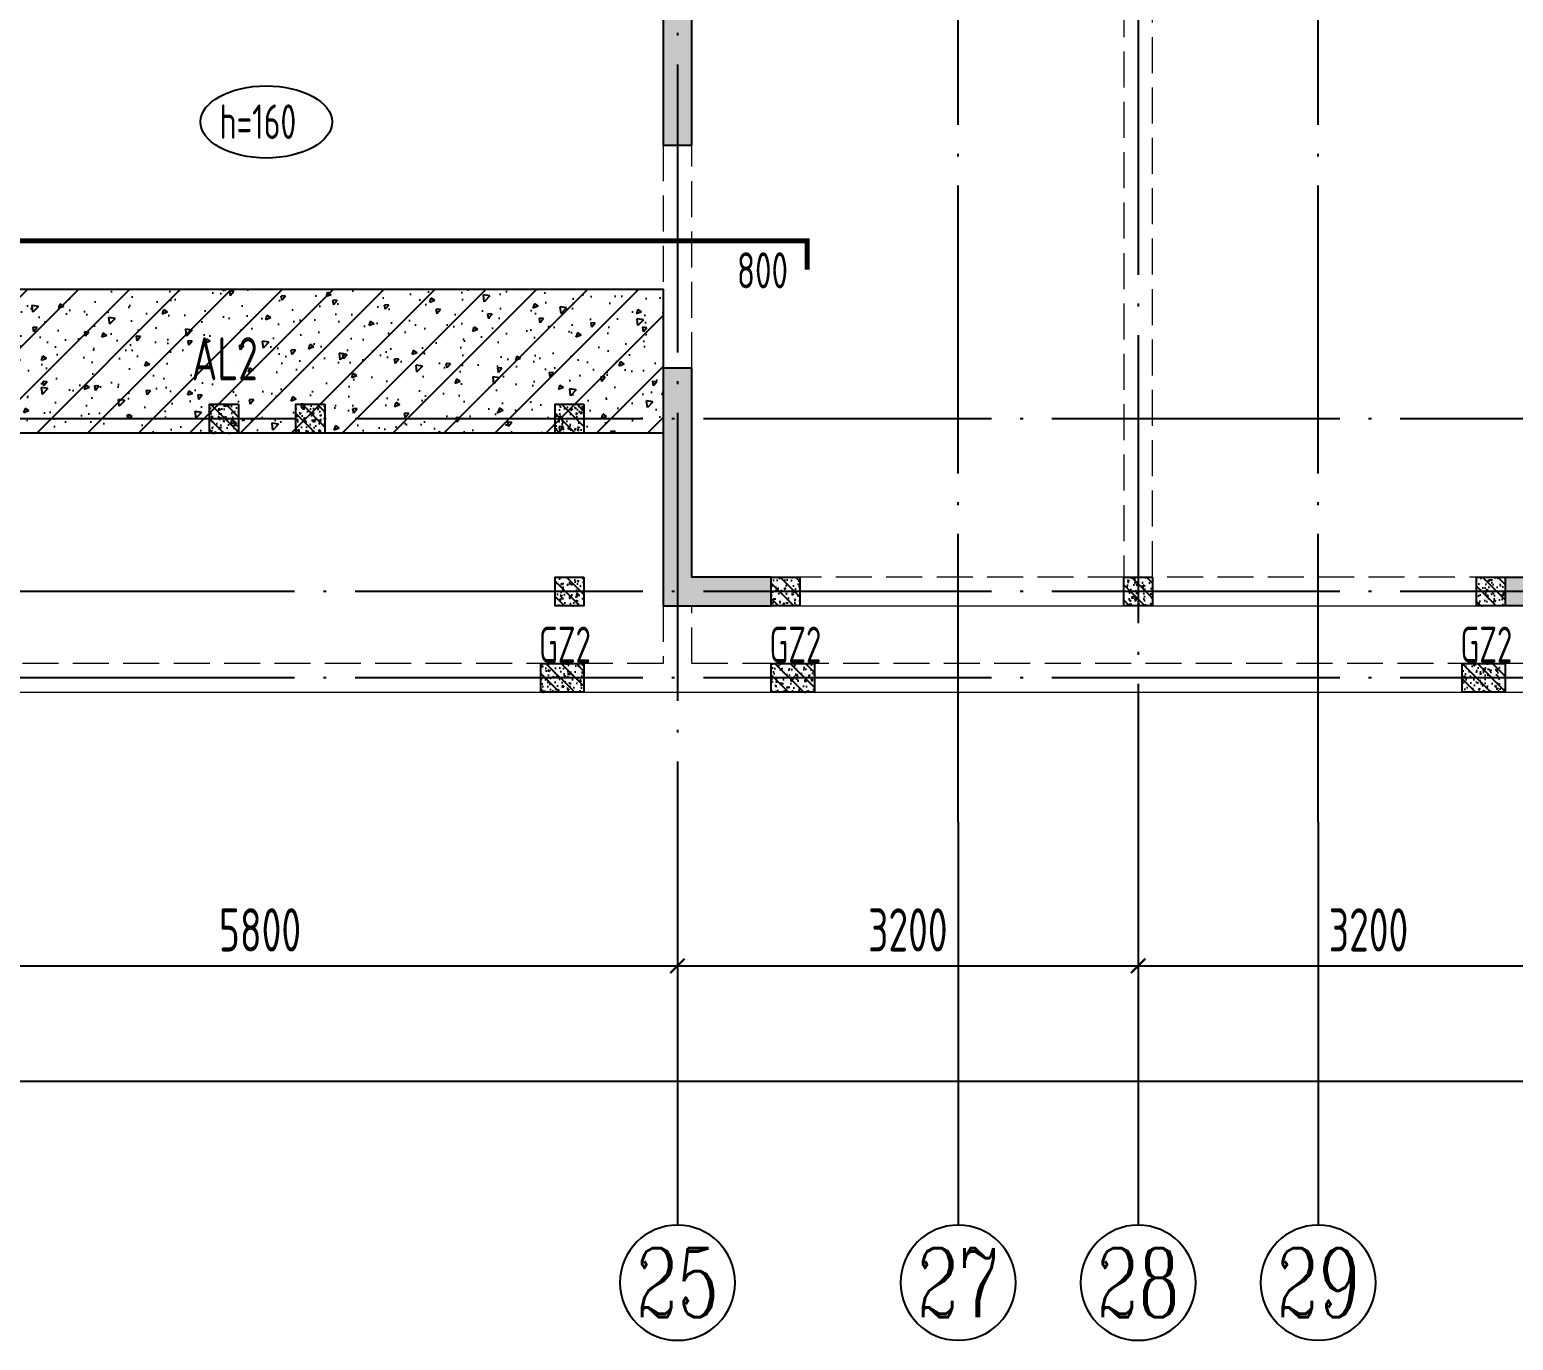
# Model space of a CAD drawing. Extents: x -1307975 to -76406, y -96289 to 379359.
# Drawn here: x -827840 to -817535, y 822 to 9924 of the extents above; entities that cross this region are included whole.
import ezdxf
from ezdxf.enums import TextEntityAlignment as Align

# ---------------------------------------------------------------- set-up
doc = ezdxf.new("R2010")
doc.units = 0
doc.header["$LTSCALE"] = 1000
for name, pattern in [('DASH', [0.35, 0.25, -0.1]), ('DASHED', [0.75, 0.5, -0.25]), ('DOTE', [2.42, 2, -0.2, 0.02, -0.2])]:
    doc.linetypes.add(name, pattern=pattern)
doc.layers.get('0').update_dxf_attribs({"linetype": 'CONTINUOUS'})
doc.layers.get('DEFPOINTS').update_dxf_attribs({"linetype": 'CONTINUOUS'})
for name, color, linetype in [('A-AXIS', 1, 'CONTINUOUS'), ('A-DOTE', 10, 'DOTE'), ('AXIS_NUM', 7, 'CONTINUOUS'), ('BEAM', 4, 'DASHED'), ('ROOF', 183, 'CONTINUOUS'), ('S-B板标注', 3, 'CONTINUOUS'), ('S-B板配筋', 6, 'CONTINUOUS'), ('S-B板配筋号', 7, 'CONTINUOUS'), ('S-L主梁线', 4, 'DASH'), ('S-Q墙填充', 252, 'CONTINUOUS'), ('S-Q墙实线', 6, 'CONTINUOUS'), ('S-Y一般标注', 3, 'CONTINUOUS'), ('S-构造柱', 212, 'CONTINUOUS'), ('S-构造柱编号', 130, 'CONTINUOUS'), ('TEXT', 2, 'CONTINUOUS')]:
    doc.layers.add(name, color=color, linetype=linetype)
doc.layers.add('配箍校核', color=34, linetype='CONTINUOUS', plot=False)
doc.styles.add('TSSD_Axis', font='complex.shx', dxfattribs={"width": 0.7, "bigfont": 'hztxt.shx'})
doc.styles.add('TSSD_DIMENSION', font='Tssdeng.shx', dxfattribs={"width": 0.7, "bigfont": 'tssdchn.shx'})
doc.styles.add('TSSD_REIN', font='tssdeng.shx', dxfattribs={"width": 0.7, "height": 300, "bigfont": 'tssdchn.shx'})
doc.dimstyles.new('TSSD_100_100', dxfattribs={"dimtxt": 300, "dimasz": 100, "dimexe": 100, "dimexo": 250, "dimgap": 100, "dimtad": 1, "dimdec": 0, "dimzin": 0, "dimdsep": 46, "dimtxsty": 'TSSD_DIMENSION', "dimblk": 'ARCHTICK', "dimcen": 0, "dimdle": 100, "dimclrt": 7, "dimadec": 0, "dimazin": 0, "dimtfac": 1, "dimtdec": 0, "dimtix": 1, "dimtmove": 2, "dimatfit": 3, "dimldrblk": 'ARCHTICK', "dimfxl": 1, "dimtolj": 1, "dimtzin": 0, "dimarcsym": 0})

# ---------------------------------------------------------------- blocks, each defined once
blk = doc.blocks.new('_ArchTick')
at = {"color": 0, "linetype": 'ByBlock', "const_width": 0.15}
blk.add_lwpolyline([(-0.5, -0.5), (0.5, 0.5)], dxfattribs=at)
blk = doc.blocks.new('*D305')
at = {"layer": 'DEFPOINTS', "color": 0, "transparency": 16777216}
for p in [(33100, 3600), (38900, 3600), (38900, 2600)]:
    blk.add_point(p, dxfattribs=at)
at = {"layer": 'S-Y一般标注', "color": 0, "lineweight": -2, "transparency": 16777216}
for p, q in [((33100, 3350), (33100, 2500)), ((38900, 3350), (38900, 2500)), ((33000, 2600), (39000, 2600))]:
    blk.add_line(p, q, dxfattribs=at)
at = {"layer": 'S-Y一般标注', "color": 0, "lineweight": -2, "transparency": 16777216, "xscale": 100, "yscale": 100, "zscale": 100, "rotation": 180}
blk.add_blockref('_ArchTick', (33100, 2600), dxfattribs=at)
at = {"layer": 'S-Y一般标注', "color": 0, "lineweight": -2, "transparency": 16777216, "xscale": 100, "yscale": 100, "zscale": 100}
blk.add_blockref('_ArchTick', (38900, 2600), dxfattribs=at)
at = {"layer": 'S-Y一般标注', "color": 7, "transparency": 16777216, "insert": (36000, 2850), "char_height": 300, "attachment_point": 5, "style": 'TSSD_DIMENSION'}
blk.add_mtext('\\A1;5800', dxfattribs=at)
blk = doc.blocks.new('ts_axno')
at = {"color": 0, "linetype": 'ByBlock', "lineweight": -2}
blk.add_circle((0, 0), 0.5, dxfattribs=at)
at = {"color": 0, "linetype": 'ByBlock', "lineweight": -2, "style": 'TSSD_Axis', "width": 0.7}
blk.add_attdef('A', text='', height=0.6, dxfattribs=at).set_placement((0, 0), align=Align.MIDDLE_CENTER)
blk = doc.blocks.new('*D306')
at = {"layer": 'DEFPOINTS', "color": 0, "transparency": 16777216}
for p in [(42100, 3600), (45300, 3600), (45300, 2600)]:
    blk.add_point(p, dxfattribs=at)
at = {"layer": 'S-Y一般标注', "color": 0, "lineweight": -2, "transparency": 16777216}
for p, q in [((42100, 3350), (42100, 2500)), ((45300, 3350), (45300, 2500)), ((42000, 2600), (45400, 2600))]:
    blk.add_line(p, q, dxfattribs=at)
at = {"layer": 'S-Y一般标注', "color": 0, "lineweight": -2, "transparency": 16777216, "xscale": 100, "yscale": 100, "zscale": 100, "rotation": 180}
blk.add_blockref('_ArchTick', (42100, 2600), dxfattribs=at)
at = {"layer": 'S-Y一般标注', "color": 0, "lineweight": -2, "transparency": 16777216, "xscale": 100, "yscale": 100, "zscale": 100}
blk.add_blockref('_ArchTick', (45300, 2600), dxfattribs=at)
at = {"layer": 'S-Y一般标注', "color": 7, "transparency": 16777216, "insert": (43700, 2850), "char_height": 300, "attachment_point": 5, "style": 'TSSD_DIMENSION'}
blk.add_mtext('\\A1;3200', dxfattribs=at)
blk = doc.blocks.new('*D309')
at = {"layer": 'DEFPOINTS', "color": 0, "transparency": 16777216}
for p in [(4600, 3600), (54600, 3600), (54600, 1800)]:
    blk.add_point(p, dxfattribs=at)
at = {"layer": 'S-Y一般标注', "color": 0, "lineweight": -2, "transparency": 16777216}
for p, q in [((4600, 3350), (4600, 1700)), ((54600, 3350), (54600, 1700)), ((4500, 1800), (54700, 1800))]:
    blk.add_line(p, q, dxfattribs=at)
at = {"layer": 'S-Y一般标注', "color": 0, "lineweight": -2, "transparency": 16777216, "xscale": 100, "yscale": 100, "zscale": 100, "rotation": 180}
blk.add_blockref('_ArchTick', (4600, 1800), dxfattribs=at)
at = {"layer": 'S-Y一般标注', "color": 0, "lineweight": -2, "transparency": 16777216, "xscale": 100, "yscale": 100, "zscale": 100}
blk.add_blockref('_ArchTick', (54600, 1800), dxfattribs=at)
at = {"layer": 'S-Y一般标注', "color": 7, "transparency": 16777216, "insert": (29600, 2050), "char_height": 300, "attachment_point": 5, "style": 'TSSD_DIMENSION'}
blk.add_mtext('\\A1;50000', dxfattribs=at)
blk = doc.blocks.new('*D313')
at = {"layer": 'DEFPOINTS', "color": 0, "transparency": 16777216}
for p in [(38900, 3600), (42100, 3600), (42100, 2600)]:
    blk.add_point(p, dxfattribs=at)
at = {"layer": 'S-Y一般标注', "color": 0, "lineweight": -2, "transparency": 16777216}
for p, q in [((38900, 3350), (38900, 2500)), ((42100, 3350), (42100, 2500)), ((38800, 2600), (42200, 2600))]:
    blk.add_line(p, q, dxfattribs=at)
at = {"layer": 'S-Y一般标注', "color": 0, "lineweight": -2, "transparency": 16777216, "xscale": 100, "yscale": 100, "zscale": 100, "rotation": 180}
blk.add_blockref('_ArchTick', (38900, 2600), dxfattribs=at)
at = {"layer": 'S-Y一般标注', "color": 0, "lineweight": -2, "transparency": 16777216, "xscale": 100, "yscale": 100, "zscale": 100}
blk.add_blockref('_ArchTick', (42100, 2600), dxfattribs=at)
at = {"layer": 'S-Y一般标注', "color": 7, "transparency": 16777216, "insert": (40500, 2850), "char_height": 300, "attachment_point": 5, "style": 'TSSD_DIMENSION'}
blk.add_mtext('\\A1;3200', dxfattribs=at)
blk = doc.blocks.new('20210807.15312078')
at = {"layer": 'S-Q墙填充'}
h = blk.add_hatch(color=252, dxfattribs=at)
h.dxf.hatch_style = 1
h.paths.add_polyline_path([(95416, 60640), (95416, 61840), (95216, 61840), (95216, 60640)])
h = blk.add_hatch(color=252, dxfattribs=at)
h.dxf.hatch_style = 1
h.paths.add_polyline_path([(95216, 57440), (95966, 57440), (95966, 57640), (95416, 57640), (95416, 59090), (95216, 59090)])
h = blk.add_hatch(color=252, dxfattribs=at)
h.dxf.hatch_style = 1
h.paths.add_polyline_path([(101816, 57440), (101066, 57440), (101066, 57640), (101616, 57640), (101616, 58740), (101616, 59090), (101816, 59090), (101816, 58740)])
at = {"layer": 'S-L主梁线', "linetype": 'DASH', "lineweight": 18}
for p, q in [((98416, 61640), (98416, 57640)), ((98616, 57640), (98616, 61640)), ((95216, 60640), (95216, 59090)), ((95416, 59090), (95416, 60640)), ((98416, 57640), (95966, 57640)), ((101066, 57640), (98616, 57640)), ((95216, 57440), (95216, 57040)), ((95416, 57040), (95416, 57440)), ((95216, 57040), (89616, 57040)), ((101616, 57040), (95416, 57040))]:
    blk.add_line(p, q, dxfattribs=at)
at = {"layer": 'S-L主梁线', "linetype": 'ByBlock', "lineweight": 18}
for p, q in [((95966, 57440), (98516, 57440)), ((98516, 57440), (101066, 57440)), ((89516, 56840), (107516, 56840))]:
    blk.add_line(p, q, dxfattribs=at)
at = {"layer": 'S-Q墙实线'}
for points in [[(95416, 60640), (95416, 61840), (95216, 61840), (95216, 60640)], [(95216, 57440), (95966, 57440), (95966, 57640), (95416, 57640), (95416, 59090), (95216, 59090)], [(101816, 57440), (101066, 57440), (101066, 57640), (101616, 57640), (101616, 58740), (101616, 59090), (101816, 59090), (101816, 58740)]]:
    blk.add_lwpolyline(points, close=True, dxfattribs=at)
blk = doc.blocks.new('20210730.02141516')
at = {"layer": 'S-构造柱'}
h = blk.add_hatch(dxfattribs=at)
h.set_pattern_fill('ARMORED', color=256, scale=15, angle=-90, style=0)
h.set_pattern_definition([(320, (-154189.41, 3278673.45), (-9.4128202, -107.5890274), [11.25, -123.75]), (265, (-154189.41, 3278673.45), (112.82882, 20.8127), [9, -99]), (10.4514, (-154190.19, 3278664.49), (103.4159313, -86.7764073), [9.5610285, -105.1713168]), (316.1842, (-154159.41, 3278673.45), (-24.827852, -160.0861573), [16.875, -185.625]), (6.6356, (-154161.48, 3278660.11), (146.117681, -140.199406), [14.341543, -157.75695]), (261.1842, (-154159.41, 3278673.45), (146.11779, -140.199292), [13.5, -148.5]), (291, (-154166.91, 3278658.45), (-60.3928336, -89.5360578), [11.25, -123.75]), (236, (-154166.91, 3278658.45), (108.7725068, -36.4972998), [9, -99]), (341.4514, (-154171.94, 3278650.99), (48.3795745, -126.0333943), [9.5610285, -105.1713168]), (307.5, (-154189.41, 3278673.454), (49.93407807, -1.8239783), [0, -97.8, 0, -100.5, 0, -99.375]), (277.5, (-154189.41, 3278673.454), (59.1617568, -39.4604306), [0, -57.3, 0, -95.55, 0, -37.875]), (237.5, (-154189.41, 3278706.904), (-3.38323076, -80.07336543), [0, -37.5, 0, -117, 0, -155.25]), (227.5, (-154189.41, 3278721.904), (15.0157473, -87.4779254), [0, -48.75, 0, -77.7, 0, -110.25]), (315, (-154189.41, 3278673.454), (53.0330086, 53.0330086), [])])
h.paths.add_polyline_path([(200, 200), (200, 0), (0, 0), (0, 200)])
blk.add_lwpolyline([(200, 200), (200, 0), (0, 0), (0, 200)], close=True, dxfattribs=at)
blk = doc.blocks.new('20210809.18224761')
at = {"layer": 'S-构造柱'}
h = blk.add_hatch(dxfattribs=at)
h.set_pattern_fill('ARMORED', color=256, scale=15, angle=-90, style=0)
h.set_pattern_definition([(320, (-154189.41, 3278673.45), (-9.4128202, -107.5890274), [11.25, -123.75]), (265, (-154189.41, 3278673.45), (112.82882, 20.8127), [9, -99]), (10.4514, (-154190.19, 3278664.49), (103.4159313, -86.7764073), [9.5610285, -105.1713168]), (316.1842, (-154159.41, 3278673.45), (-24.827852, -160.0861573), [16.875, -185.625]), (6.6356, (-154161.48, 3278660.11), (146.117681, -140.199406), [14.341543, -157.75695]), (261.1842, (-154159.41, 3278673.45), (146.11779, -140.199292), [13.5, -148.5]), (291, (-154166.91, 3278658.45), (-60.3928336, -89.5360578), [11.25, -123.75]), (236, (-154166.91, 3278658.45), (108.7725068, -36.4972998), [9, -99]), (341.4514, (-154171.94, 3278650.99), (48.3795745, -126.0333943), [9.5610285, -105.1713168]), (307.5, (-154189.41, 3278673.454), (49.93407807, -1.8239783), [0, -97.8, 0, -100.5, 0, -99.375]), (277.5, (-154189.41, 3278673.454), (59.1617568, -39.4604306), [0, -57.3, 0, -95.55, 0, -37.875]), (237.5, (-154189.41, 3278706.904), (-3.38323076, -80.07336543), [0, -37.5, 0, -117, 0, -155.25]), (227.5, (-154189.41, 3278721.904), (15.0157473, -87.4779254), [0, -48.75, 0, -77.7, 0, -110.25]), (315, (-154189.41, 3278673.454), (53.0330086, 53.0330086), [])])
h.paths.add_polyline_path([(300, 200), (300, 0), (0, 0), (0, 200)])
blk.add_lwpolyline([(300, 200), (300, 0), (0, 0), (0, 200)], close=True, dxfattribs=at)
blk = doc.blocks.new('20210809.18235135')
at = {"layer": '配箍校核'}
blk.add_blockref('20210809.18224761', (12, 0), dxfattribs=at)
at = {"layer": 'S-构造柱编号', "color": 2, "linetype": 'ByBlock', "style": 'TSSD_REIN', "width": 0.65}
blk.add_text('GZ2', height=250, dxfattribs=at).set_placement((0, 206, 0))
blk = doc.blocks.new('20210726.16395156')
at = {"layer": 'A-AXIS'}
for p, q in [((38900, 3600.1), (38900, 800.1)), ((40850, 3600.2), (40850, 800.2)), ((42100, 3600), (42100, 800)), ((43350, 3600.3), (43350, 800.3))]:
    blk.add_line(p, q, dxfattribs=at)
at = {"layer": 'A-DOTE'}
for p, q in [((38900.2, 13700), (38900, 3600)), ((40850, 3600.2), (40850, 11500)), ((43350, 3600.2), (43350, 11500)), ((42100, 9400), (42100, 3600)), ((55600, 6400), (3600, 6400)), ((55600, 5200), (3600, 5200)), ((55600, 4600), (3600, 4600))]:
    blk.add_line(p, q, dxfattribs=at)
at = {"layer": 'A-AXIS'}
ref = blk.add_blockref('ts_axno', (38900, 400.1), dxfattribs=dict(at, xscale=-800, yscale=800, zscale=800, rotation=180))
ref.add_attrib('17', '25', dxfattribs={"layer": 'AXIS_NUM', "height": 480, "style": 'TSSD_Axis', "width": 0.7}).set_placement((38900, 400.1), align=Align.MIDDLE_CENTER)
ref = blk.add_blockref('ts_axno', (40850, 400.2), dxfattribs=dict(at, xscale=-800, yscale=800, zscale=800, rotation=180))
ref.add_attrib('5', '27', dxfattribs={"layer": 'AXIS_NUM', "height": 480, "style": 'TSSD_Axis', "width": 0.7}).set_placement((40850, 400.2), align=Align.MIDDLE_CENTER)
ref = blk.add_blockref('ts_axno', (42100, 400), dxfattribs=dict(at, xscale=-800, yscale=800, zscale=800, rotation=180))
ref.add_attrib('19', '28', dxfattribs={"layer": 'AXIS_NUM', "height": 480, "style": 'TSSD_Axis', "width": 0.7}).set_placement((42100, 400), align=Align.MIDDLE_CENTER)
ref = blk.add_blockref('ts_axno', (43350, 400.3), dxfattribs=dict(at, xscale=-800, yscale=800, zscale=800, rotation=180))
ref.add_attrib('5', '29', dxfattribs={"layer": 'AXIS_NUM', "height": 480, "style": 'TSSD_Axis', "width": 0.7}).set_placement((43350, 400.3), align=Align.MIDDLE_CENTER)
at = {"layer": 'S-Y一般标注'}
for base, p1, p2, picture, middle in [((54600, 1800), (4600, 3600), (54600, 3600), '*D309', (29600, 2050)), ((38900, 2600.1), (33100, 3600), (38900, 3600.1), '*D305', (36000, 2850.1)), ((42100, 2600.1), (38900, 3600.1), (42100, 3600.1), '*D313', (40500, 2850.1)), ((45300, 2600.1), (42100, 3600.1), (45300, 3600.1), '*D306', (43700, 2850.1))]:
    dim = blk.add_linear_dim(base=base, p1=p1, p2=p2, dimstyle='TSSD_100_100', dxfattribs=at)
    dim.commit()
    dim.dimension.update_dxf_attribs({"geometry": picture, "text_midpoint": middle})

msp = doc.modelspace()

# ---------------------------------------------------------------- hatches: boundary and pattern name
at = {"layer": 'BEAM', "linetype": 'ByBlock'}
h = msp.add_hatch(dxfattribs=at)
h.set_pattern_fill('ARMORED', color=252, scale=50, angle=180, style=0)
h.set_pattern_definition([(230, (-1046711.32, 1921543.58), (-358.63009, 31.376067), [37.5, -412.5]), (175, (-1046711.32, 1921543.58), (69.37567, -376.09607), [30, -330]), (280.4514, (-1046741.2, 1921546.2), (-289.25469, -344.71977), [31.870095, -350.571056]), (226.1842, (-1046711.3, 1921443.6), (-533.62052, 82.75951), [56.25, -618.75]), (276.6356, (-1046755.8, 1921450.5), (-467.33135, -487.05894), [47.80514, -525.8565]), (171.1842, (-1046711.3, 1921443.6), (-467.33097, -487.0593), [45, -495]), (201, (-1046761.32, 1921468.58), (-298.453526, 201.309445), [37.5, -412.5]), (146, (-1046761.32, 1921468.58), (-121.657666, -362.57502), [30, -330]), (251.4514, (-1046786.2, 1921485.35), (-420.111314, -161.26525), [31.870095, -350.571056]), (217.5, (-1046711.32, 1921543.58), (-6.079928, -166.446927), [0, -326, 0, -335, 0, -331.25]), (187.5, (-1046711.32, 1921543.58), (-131.534769, -197.205856), [0, -191, 0, -318.5, 0, -126.25]), (147.5, (-1046599.82, 1921543.58), (-266.911218, 11.277436), [0, -125, 0, -390, 0, -517.5]), (137.5, (-1046549.82, 1921543.58), (-291.593085, -50.05249), [0, -162.5, 0, -259, 0, -367.5]), (225, (-1046711.32, 1921543.58), (176.776695, -176.776695), [])])
h.paths.add_polyline_path([(-823440.19, 7122.28), (-829040.19, 7122.28), (-829040.19, 8122.28), (-823440.19, 8122.28)])

# ---------------------------------------------------------------- linework, layer by layer
msp.add_lwpolyline([(-823440.19, 7122.28), (-829040.19, 7122.28), (-829040.19, 8122.28), (-823440.19, 8122.28)], close=True, dxfattribs=at)
at = {"layer": 'S-B板标注'}
msp.add_ellipse((-826196.87, 9282.93), major_axis=(-457.33, 0), ratio=0.54724159, dxfattribs=at)
at = {"layer": 'S-B板配筋', "lineweight": 35, "const_width": 35}
msp.add_lwpolyline([(-842840.21, 8257.52), (-842840.21, 8457.52), (-822440.21, 8457.53), (-822440.21, 8257.53)], dxfattribs=at)

# ---------------------------------------------------------------- block references
at = {"layer": 'A-DOTE'}
msp.add_blockref('20210726.16395156', (-862240.2, 822.26), dxfattribs=at)
at = {"layer": 'ROOF'}
for p in [(-826590.22, 7122.3), (-825990.31, 7122.3), (-824190.31, 7122.3), (-822690.17, 5922.29), (-817790.17, 5922.3)]:
    msp.add_blockref('20210730.02141516', p, dxfattribs=at)
at = {"layer": 'ROOF', "rotation": 359.9999999538236}
for p in [(-824190.22, 5922.3), (-820240.21, 5922.3)]:
    msp.add_blockref('20210730.02141516', p, dxfattribs=at)
at = {"layer": 'S-Q墙填充'}
msp.add_blockref('20210807.15312078', (-918655.84, -51517.26), dxfattribs=at)
at = {"layer": '配箍校核'}
for p in [(-824302.16, 5322.3), (-822701.7, 5322.3), (-817902.16, 5322.3)]:
    msp.add_blockref('20210809.18235135', p, dxfattribs=at)

# ---------------------------------------------------------------- texts
at = {"layer": 'S-B板标注', "color": 7, "style": 'TSSD_REIN', "width": 0.7}
msp.add_text('h=160', height=240, dxfattribs=at).set_placement((-826521.56, 9164.79))
at = {"layer": 'S-B板配筋号', "style": 'TSSD_REIN', "width": 0.7}
msp.add_text('800', height=250, dxfattribs=at).set_placement((-822750.07, 8377.53), align=Align.TOP_CENTER)
at = {"layer": 'TEXT', "color": 1, "style": 'TSSD_REIN', "width": 0.7}
msp.add_text('AL2', height=300, dxfattribs=at).set_placement((-826255.47, 7488.39, 0), align=Align.RIGHT)

doc.saveas('drawing.dxf')
